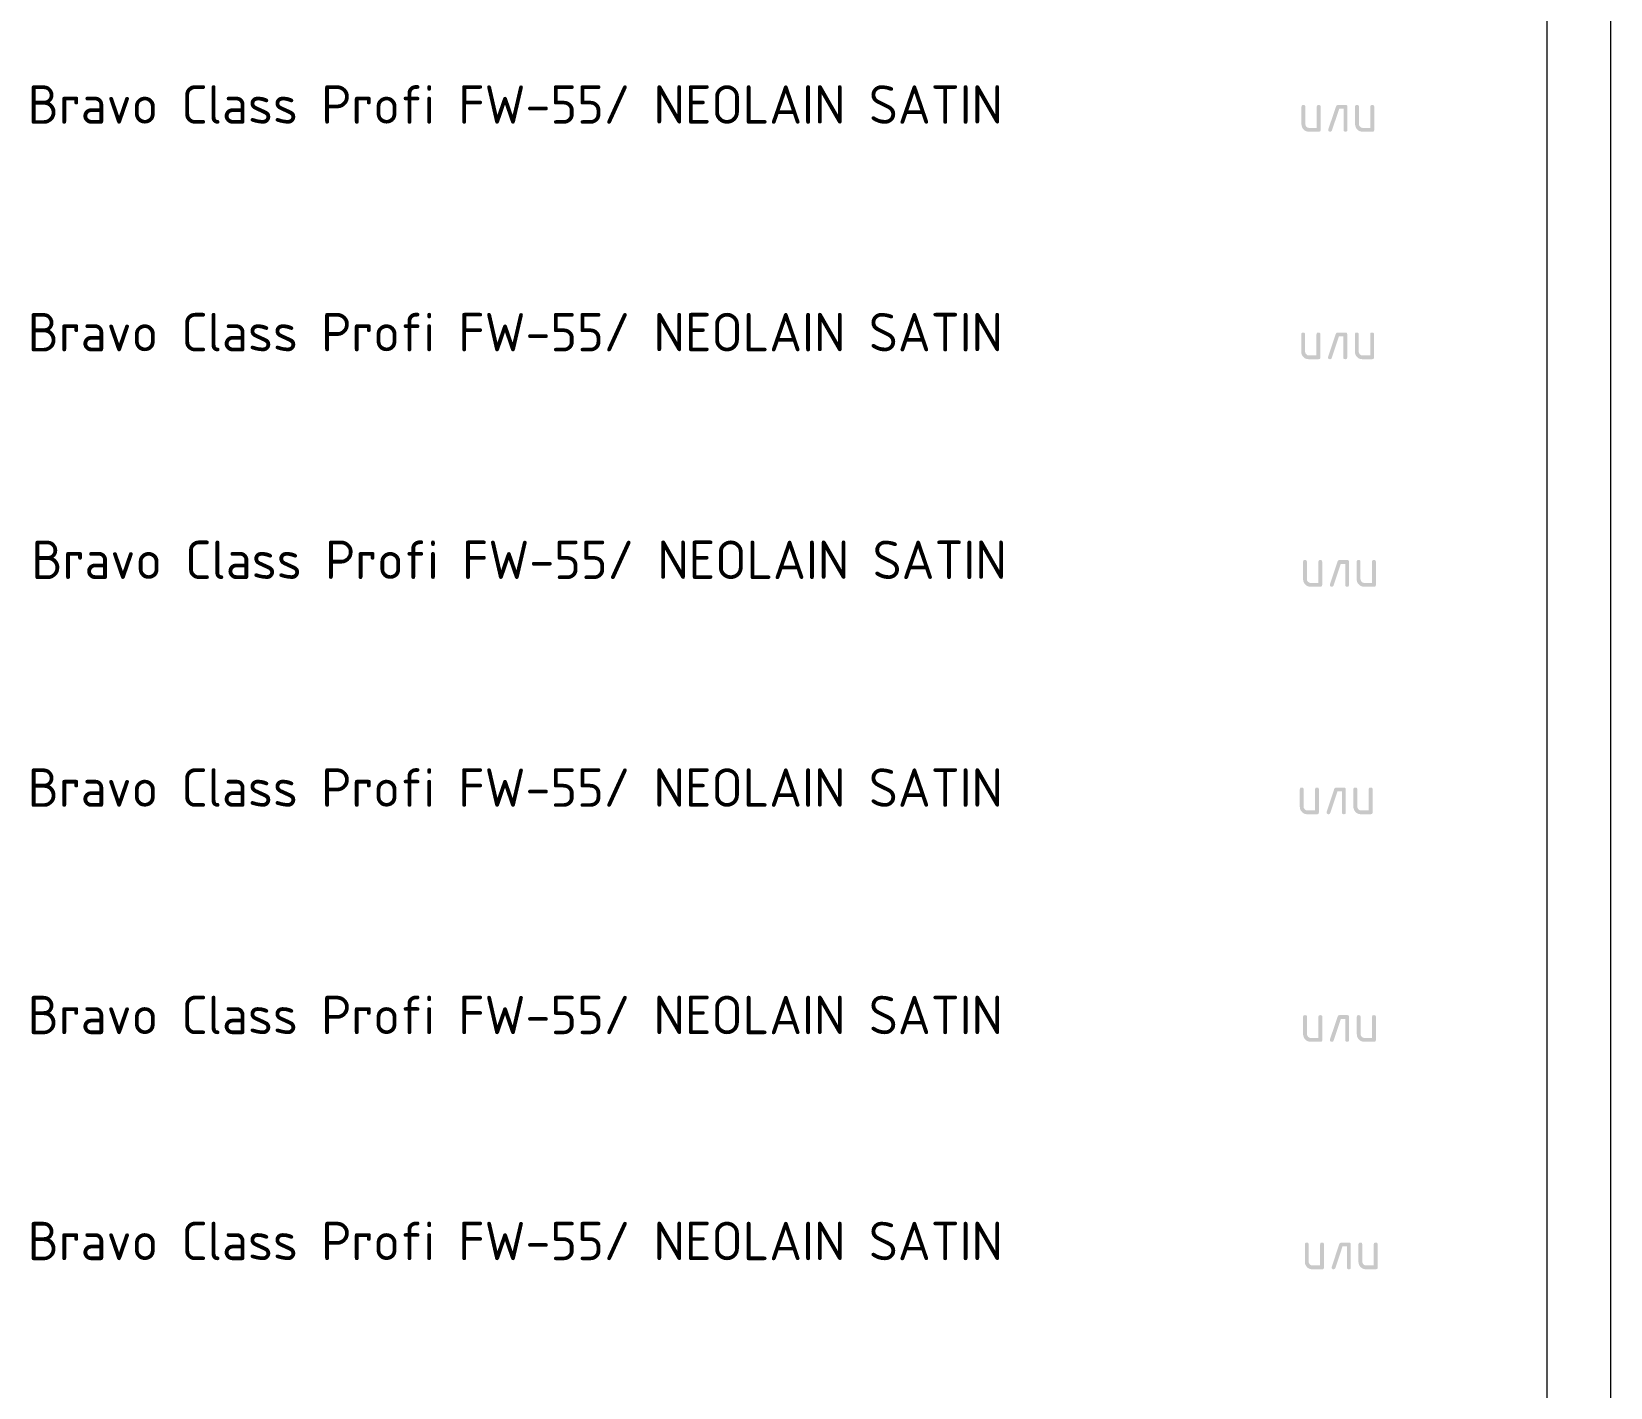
# Model space of a CAD drawing. Header units: millimetres. Extents: x -546 to 1681, y -650 to 1730.
# Drawn here: x 1064.2 to 1189.1, y 524.8 to 632.1 of the extents above; entities that cross this region are included whole.
import ezdxf

# ---------------------------------------------------------------- set-up
doc = ezdxf.new("R2010")
doc.units = ezdxf.units.MM

msp = doc.modelspace()

# ---------------------------------------------------------------- hatches: boundary and pattern name
h = msp.add_hatch(color=7)
h.dxf.hatch_style = 2
h.paths.add_polyline_path([(1166.18, 626.1), (1166.18, 624.28), (1166.17, 624.21), (1166.14, 624.16), (1166.09, 624.14), (1166.02, 624.13), (1165.27, 624.13), (1165.14, 624.14), (1165.03, 624.17), (1164.93, 624.22), (1164.84, 624.3), (1164.76, 624.39), (1164.71, 624.5), (1164.67, 624.61), (1164.66, 624.73), (1164.66, 626.1), (1164.67, 626.16), (1164.7, 626.21), (1164.75, 626.24), (1164.81, 626.24), (1164.88, 626.24), (1164.93, 626.21), (1164.96, 626.16), (1164.97, 626.1), (1164.97, 624.73), (1164.99, 624.62), (1165.05, 624.52), (1165.15, 624.45), (1165.27, 624.43), (1165.87, 624.43), (1165.87, 626.1), (1165.88, 626.16), (1165.91, 626.21), (1165.96, 626.24), (1166.02, 626.24), (1166.09, 626.24), (1166.14, 626.21), (1166.17, 626.16)])
h = msp.add_hatch(color=7)
h.dxf.hatch_style = 2
h.paths.add_polyline_path([(1167.54, 626.24), (1168.15, 626.24), (1168.21, 626.24), (1168.26, 626.21), (1168.29, 626.16), (1168.3, 626.1), (1168.3, 624.28), (1168.29, 624.21), (1168.26, 624.16), (1168.21, 624.14), (1168.15, 624.13), (1168.08, 624.14), (1168.03, 624.16), (1168, 624.21), (1167.99, 624.28), (1167.99, 625.94), (1167.65, 625.94), (1167.07, 624.23), (1167.02, 624.15), (1166.94, 624.13), (1166.87, 624.14), (1166.82, 624.17), (1166.79, 624.21), (1166.78, 624.28), (1166.79, 624.33), (1167.39, 626.12), (1167.45, 626.22)])
h = msp.add_hatch(color=7)
h.dxf.hatch_style = 2
h.paths.add_polyline_path([(1170.42, 626.1), (1170.42, 624.28), (1170.41, 624.21), (1170.38, 624.16), (1170.33, 624.14), (1170.27, 624.13), (1169.51, 624.13), (1169.39, 624.14), (1169.28, 624.17), (1169.17, 624.22), (1169.08, 624.3), (1169, 624.39), (1168.95, 624.5), (1168.92, 624.61), (1168.9, 624.73), (1168.9, 626.1), (1168.91, 626.16), (1168.94, 626.21), (1168.99, 626.24), (1169.06, 626.24), (1169.12, 626.24), (1169.17, 626.21), (1169.2, 626.16), (1169.21, 626.1), (1169.21, 624.73), (1169.23, 624.62), (1169.3, 624.52), (1169.4, 624.45), (1169.51, 624.43), (1170.12, 624.43), (1170.12, 626.1), (1170.12, 626.16), (1170.15, 626.21), (1170.2, 626.24), (1170.27, 626.24), (1170.33, 626.24), (1170.38, 626.21), (1170.41, 626.16)])
h = msp.add_hatch(color=7)
h.dxf.hatch_style = 2
h.paths.add_polyline_path([(1166.16, 608.1), (1166.16, 606.28), (1166.15, 606.21), (1166.12, 606.16), (1166.07, 606.14), (1166, 606.13), (1165.25, 606.13), (1165.13, 606.14), (1165.01, 606.17), (1164.91, 606.22), (1164.82, 606.3), (1164.74, 606.39), (1164.69, 606.5), (1164.65, 606.61), (1164.64, 606.73), (1164.64, 608.1), (1164.65, 608.16), (1164.68, 608.21), (1164.73, 608.24), (1164.79, 608.24), (1164.86, 608.24), (1164.91, 608.21), (1164.94, 608.16), (1164.95, 608.1), (1164.95, 606.73), (1164.97, 606.62), (1165.04, 606.52), (1165.13, 606.45), (1165.25, 606.43), (1165.85, 606.43), (1165.85, 608.1), (1165.86, 608.16), (1165.89, 608.21), (1165.94, 608.24), (1166, 608.24), (1166.07, 608.24), (1166.12, 608.21), (1166.15, 608.16)])
h = msp.add_hatch(color=7)
h.dxf.hatch_style = 2
h.paths.add_polyline_path([(1167.52, 608.24), (1168.13, 608.24), (1168.19, 608.24), (1168.24, 608.21), (1168.27, 608.16), (1168.28, 608.1), (1168.28, 606.28), (1168.27, 606.21), (1168.24, 606.16), (1168.19, 606.14), (1168.13, 606.13), (1168.06, 606.14), (1168.01, 606.16), (1167.98, 606.21), (1167.97, 606.28), (1167.97, 607.94), (1167.63, 607.94), (1167.06, 606.23), (1167.01, 606.15), (1166.92, 606.13), (1166.85, 606.14), (1166.8, 606.17), (1166.77, 606.21), (1166.76, 606.28), (1166.77, 606.33), (1167.37, 608.12), (1167.43, 608.21)])
h = msp.add_hatch(color=7)
h.dxf.hatch_style = 2
h.paths.add_polyline_path([(1170.4, 608.1), (1170.4, 606.28), (1170.39, 606.21), (1170.36, 606.16), (1170.32, 606.14), (1170.25, 606.13), (1169.49, 606.13), (1169.37, 606.14), (1169.26, 606.17), (1169.15, 606.22), (1169.06, 606.3), (1168.99, 606.39), (1168.93, 606.5), (1168.9, 606.61), (1168.89, 606.73), (1168.89, 608.1), (1168.9, 608.16), (1168.92, 608.21), (1168.97, 608.24), (1169.04, 608.24), (1169.1, 608.24), (1169.15, 608.21), (1169.18, 608.16), (1169.19, 608.1), (1169.19, 606.73), (1169.21, 606.62), (1169.28, 606.52), (1169.38, 606.45), (1169.49, 606.43), (1170.1, 606.43), (1170.1, 608.1), (1170.11, 608.16), (1170.13, 608.21), (1170.18, 608.24), (1170.25, 608.24), (1170.32, 608.24), (1170.36, 608.21), (1170.39, 608.16)])
h = msp.add_hatch(color=7)
h.dxf.hatch_style = 2
h.paths.add_polyline_path([(1166.3, 590.1), (1166.3, 588.28), (1166.29, 588.21), (1166.26, 588.16), (1166.22, 588.14), (1166.15, 588.13), (1165.39, 588.13), (1165.27, 588.14), (1165.16, 588.17), (1165.06, 588.22), (1164.96, 588.3), (1164.89, 588.39), (1164.83, 588.5), (1164.8, 588.61), (1164.79, 588.73), (1164.79, 590.1), (1164.8, 590.16), (1164.82, 590.21), (1164.87, 590.24), (1164.94, 590.24), (1165.01, 590.24), (1165.05, 590.21), (1165.08, 590.16), (1165.09, 590.1), (1165.09, 588.73), (1165.11, 588.62), (1165.18, 588.52), (1165.28, 588.45), (1165.39, 588.43), (1166, 588.43), (1166, 590.1), (1166.01, 590.16), (1166.04, 590.21), (1166.08, 590.24), (1166.15, 590.24), (1166.22, 590.24), (1166.26, 590.21), (1166.29, 590.16)])
h = msp.add_hatch(color=7)
h.dxf.hatch_style = 2
h.paths.add_polyline_path([(1167.67, 590.24), (1168.27, 590.24), (1168.34, 590.24), (1168.39, 590.21), (1168.41, 590.16), (1168.42, 590.1), (1168.42, 588.28), (1168.41, 588.21), (1168.39, 588.16), (1168.34, 588.14), (1168.27, 588.13), (1168.2, 588.14), (1168.16, 588.16), (1168.13, 588.21), (1168.12, 588.28), (1168.12, 589.94), (1167.77, 589.94), (1167.2, 588.23), (1167.15, 588.15), (1167.06, 588.13), (1166.99, 588.14), (1166.95, 588.17), (1166.92, 588.21), (1166.91, 588.28), (1166.92, 588.33), (1167.51, 590.12), (1167.57, 590.22)])
h = msp.add_hatch(color=7)
h.dxf.hatch_style = 2
h.paths.add_polyline_path([(1170.55, 590.1), (1170.55, 588.28), (1170.54, 588.21), (1170.51, 588.16), (1170.46, 588.14), (1170.39, 588.13), (1169.64, 588.13), (1169.51, 588.14), (1169.4, 588.17), (1169.3, 588.22), (1169.21, 588.3), (1169.13, 588.39), (1169.07, 588.5), (1169.04, 588.61), (1169.03, 588.73), (1169.03, 590.1), (1169.04, 590.16), (1169.07, 590.21), (1169.12, 590.24), (1169.18, 590.24), (1169.25, 590.24), (1169.3, 590.21), (1169.33, 590.16), (1169.33, 590.1), (1169.33, 588.73), (1169.36, 588.62), (1169.42, 588.52), (1169.52, 588.45), (1169.64, 588.43), (1170.24, 588.43), (1170.24, 590.1), (1170.25, 590.16), (1170.28, 590.21), (1170.33, 590.24), (1170.39, 590.24), (1170.46, 590.24), (1170.51, 590.21), (1170.54, 590.16)])
h = msp.add_hatch(color=7)
h.dxf.hatch_style = 2
h.paths.add_polyline_path([(1166.04, 572.1), (1166.04, 570.28), (1166.03, 570.21), (1166, 570.16), (1165.96, 570.14), (1165.89, 570.13), (1165.13, 570.13), (1165.01, 570.14), (1164.9, 570.17), (1164.8, 570.22), (1164.71, 570.3), (1164.63, 570.39), (1164.57, 570.5), (1164.54, 570.61), (1164.53, 570.73), (1164.53, 572.1), (1164.54, 572.16), (1164.57, 572.21), (1164.61, 572.24), (1164.68, 572.24), (1164.75, 572.24), (1164.79, 572.21), (1164.82, 572.16), (1164.83, 572.1), (1164.83, 570.73), (1164.85, 570.62), (1164.92, 570.52), (1165.02, 570.45), (1165.13, 570.43), (1165.74, 570.43), (1165.74, 572.1), (1165.75, 572.16), (1165.78, 572.21), (1165.82, 572.24), (1165.89, 572.24), (1165.96, 572.24), (1166, 572.21), (1166.03, 572.16)])
h = msp.add_hatch(color=7)
h.dxf.hatch_style = 2
h.paths.add_polyline_path([(1167.41, 572.24), (1168.01, 572.24), (1168.08, 572.24), (1168.13, 572.21), (1168.16, 572.16), (1168.16, 572.1), (1168.16, 570.28), (1168.16, 570.21), (1168.13, 570.16), (1168.08, 570.14), (1168.01, 570.13), (1167.95, 570.14), (1167.9, 570.16), (1167.87, 570.21), (1167.86, 570.28), (1167.86, 571.94), (1167.51, 571.94), (1166.94, 570.23), (1166.89, 570.15), (1166.8, 570.13), (1166.73, 570.14), (1166.69, 570.17), (1166.66, 570.21), (1166.65, 570.28), (1166.66, 570.33), (1167.25, 572.12), (1167.31, 572.21)])
h = msp.add_hatch(color=7)
h.dxf.hatch_style = 2
h.paths.add_polyline_path([(1170.29, 572.1), (1170.29, 570.28), (1170.28, 570.21), (1170.25, 570.16), (1170.2, 570.14), (1170.13, 570.13), (1169.38, 570.13), (1169.25, 570.14), (1169.14, 570.17), (1169.04, 570.22), (1168.95, 570.3), (1168.87, 570.39), (1168.82, 570.5), (1168.78, 570.61), (1168.77, 570.73), (1168.77, 572.1), (1168.78, 572.16), (1168.81, 572.21), (1168.86, 572.24), (1168.92, 572.24), (1168.99, 572.24), (1169.04, 572.21), (1169.07, 572.16), (1169.08, 572.1), (1169.08, 570.73), (1169.1, 570.62), (1169.17, 570.52), (1169.26, 570.45), (1169.38, 570.43), (1169.98, 570.43), (1169.98, 572.1), (1169.99, 572.16), (1170.02, 572.21), (1170.07, 572.24), (1170.13, 572.24), (1170.2, 572.24), (1170.25, 572.21), (1170.28, 572.16)])
h = msp.add_hatch(color=7)
h.dxf.hatch_style = 2
h.paths.add_polyline_path([(1166.31, 554.1), (1166.31, 552.28), (1166.3, 552.21), (1166.27, 552.16), (1166.22, 552.14), (1166.15, 552.13), (1165.4, 552.13), (1165.28, 552.14), (1165.16, 552.17), (1165.06, 552.22), (1164.97, 552.3), (1164.89, 552.39), (1164.84, 552.5), (1164.8, 552.61), (1164.79, 552.73), (1164.79, 554.1), (1164.8, 554.16), (1164.83, 554.21), (1164.88, 554.23), (1164.94, 554.24), (1165.01, 554.23), (1165.06, 554.21), (1165.09, 554.16), (1165.1, 554.1), (1165.1, 552.73), (1165.12, 552.62), (1165.19, 552.52), (1165.28, 552.45), (1165.4, 552.43), (1166, 552.43), (1166, 554.1), (1166.01, 554.16), (1166.04, 554.21), (1166.09, 554.23), (1166.15, 554.24), (1166.22, 554.23), (1166.27, 554.21), (1166.3, 554.16)])
h = msp.add_hatch(color=7)
h.dxf.hatch_style = 2
h.paths.add_polyline_path([(1167.67, 554.24), (1168.28, 554.24), (1168.34, 554.23), (1168.39, 554.21), (1168.42, 554.16), (1168.43, 554.1), (1168.43, 552.28), (1168.42, 552.21), (1168.39, 552.16), (1168.34, 552.14), (1168.28, 552.13), (1168.21, 552.14), (1168.16, 552.16), (1168.13, 552.21), (1168.12, 552.28), (1168.12, 553.94), (1167.78, 553.94), (1167.21, 552.23), (1167.16, 552.15), (1167.07, 552.13), (1167, 552.14), (1166.95, 552.17), (1166.92, 552.21), (1166.91, 552.28), (1166.92, 552.33), (1167.52, 554.12), (1167.58, 554.21)])
h = msp.add_hatch(color=7)
h.dxf.hatch_style = 2
h.paths.add_polyline_path([(1170.55, 554.1), (1170.55, 552.28), (1170.54, 552.21), (1170.51, 552.16), (1170.47, 552.14), (1170.4, 552.13), (1169.64, 552.13), (1169.52, 552.14), (1169.41, 552.17), (1169.3, 552.22), (1169.21, 552.3), (1169.14, 552.39), (1169.08, 552.5), (1169.05, 552.61), (1169.04, 552.73), (1169.04, 554.1), (1169.05, 554.16), (1169.07, 554.21), (1169.12, 554.23), (1169.19, 554.24), (1169.25, 554.23), (1169.3, 554.21), (1169.33, 554.16), (1169.34, 554.1), (1169.34, 552.73), (1169.36, 552.62), (1169.43, 552.52), (1169.53, 552.45), (1169.64, 552.43), (1170.25, 552.43), (1170.25, 554.1), (1170.26, 554.16), (1170.28, 554.21), (1170.33, 554.23), (1170.4, 554.24), (1170.47, 554.23), (1170.51, 554.21), (1170.54, 554.16)])
h = msp.add_hatch(color=7)
h.dxf.hatch_style = 2
h.paths.add_polyline_path([(1166.44, 536.1), (1166.44, 534.28), (1166.43, 534.21), (1166.4, 534.16), (1166.36, 534.14), (1166.29, 534.13), (1165.53, 534.13), (1165.41, 534.14), (1165.3, 534.17), (1165.19, 534.22), (1165.1, 534.3), (1165.03, 534.39), (1164.97, 534.5), (1164.94, 534.61), (1164.93, 534.73), (1164.93, 536.1), (1164.94, 536.16), (1164.96, 536.21), (1165.01, 536.24), (1165.08, 536.24), (1165.15, 536.24), (1165.19, 536.21), (1165.22, 536.16), (1165.23, 536.1), (1165.23, 534.73), (1165.25, 534.62), (1165.32, 534.52), (1165.42, 534.45), (1165.53, 534.43), (1166.14, 534.43), (1166.14, 536.1), (1166.15, 536.16), (1166.17, 536.21), (1166.22, 536.24), (1166.29, 536.24), (1166.36, 536.24), (1166.4, 536.21), (1166.43, 536.16)])
h = msp.add_hatch(color=7)
h.dxf.hatch_style = 2
h.paths.add_polyline_path([(1167.81, 536.24), (1168.41, 536.24), (1168.48, 536.24), (1168.53, 536.21), (1168.55, 536.16), (1168.56, 536.1), (1168.56, 534.28), (1168.55, 534.21), (1168.53, 534.16), (1168.48, 534.14), (1168.41, 534.13), (1168.34, 534.14), (1168.3, 534.16), (1168.27, 534.21), (1168.26, 534.28), (1168.26, 535.94), (1167.91, 535.94), (1167.34, 534.23), (1167.29, 534.15), (1167.2, 534.13), (1167.13, 534.14), (1167.09, 534.17), (1167.06, 534.21), (1167.05, 534.28), (1167.06, 534.33), (1167.65, 536.12), (1167.71, 536.21)])
h = msp.add_hatch(color=7)
h.dxf.hatch_style = 2
h.paths.add_polyline_path([(1170.69, 536.1), (1170.69, 534.28), (1170.68, 534.21), (1170.65, 534.16), (1170.6, 534.14), (1170.53, 534.13), (1169.78, 534.13), (1169.65, 534.14), (1169.54, 534.17), (1169.44, 534.22), (1169.35, 534.3), (1169.27, 534.39), (1169.21, 534.5), (1169.18, 534.61), (1169.17, 534.73), (1169.17, 536.1), (1169.18, 536.16), (1169.21, 536.21), (1169.26, 536.24), (1169.32, 536.24), (1169.39, 536.24), (1169.44, 536.21), (1169.46, 536.16), (1169.47, 536.1), (1169.47, 534.73), (1169.5, 534.62), (1169.56, 534.52), (1169.66, 534.45), (1169.78, 534.43), (1170.38, 534.43), (1170.38, 536.1), (1170.39, 536.16), (1170.42, 536.21), (1170.47, 536.24), (1170.53, 536.24), (1170.6, 536.24), (1170.65, 536.21), (1170.68, 536.16)])

# ---------------------------------------------------------------- linework, layer by layer
at = {"color": 7, "lineweight": 0}
for p, q in [((1189.11, 840.99), (1189.11, -0.01)), ((1184.11, 4.99), (1184.11, 588.94))]:
    msp.add_line(p, q, dxfattribs=at)
msp.add_lwpolyline([(1184.11, 4.99), (1184.11, 835.99)], dxfattribs=at)

# ---------------------------------------------------------------- texts
at = {"color": 7, "char_height": 3.0403, "attachment_point": 1}
for s, insert in [('{\\fGOSTCommon|b0|i0|c0;Bravo Class Profi FW-55/ NEOLAIN SATIN }', (1063.87, 627.8)), ('{\\fGOSTCommon|b0|i0|c0; }', (1145.85, 627.17)), ('{\\fGOSTCommon|b0|i0|c0;Bravo Class Profi FW-55/ NEOLAIN SATIN }', (1063.87, 609.79)), ('{\\fGOSTCommon|b0|i0|c0; }', (1145.85, 609.17)), ('{\\fGOSTCommon|b0|i0|c0;Bravo Class Profi FW-55/ NEOLAIN SATIN }', (1064.17, 591.78)), ('{\\fGOSTCommon|b0|i0|c0; }', (1146.15, 591.17)), ('{\\fGOSTCommon|b0|i0|c0;Bravo Class Profi FW-55/ NEOLAIN SATIN }', (1063.87, 573.76)), ('{\\fGOSTCommon|b0|i0|c0; }', (1145.85, 573.17)), ('{\\fGOSTCommon|b0|i0|c0;Bravo Class Profi FW-55/ NEOLAIN SATIN }', (1063.87, 555.77)), ('{\\fGOSTCommon|b0|i0|c0; }', (1145.85, 555.17)), ('{\\fGOSTCommon|b0|i0|c0;Bravo Class Profi FW-55/ NEOLAIN SATIN }', (1063.87, 537.89)), ('{\\fGOSTCommon|b0|i0|c0; }', (1145.85, 537.17))]:
    msp.add_mtext(s, dxfattribs=dict(at, insert=insert))

doc.saveas('drawing.dxf')
